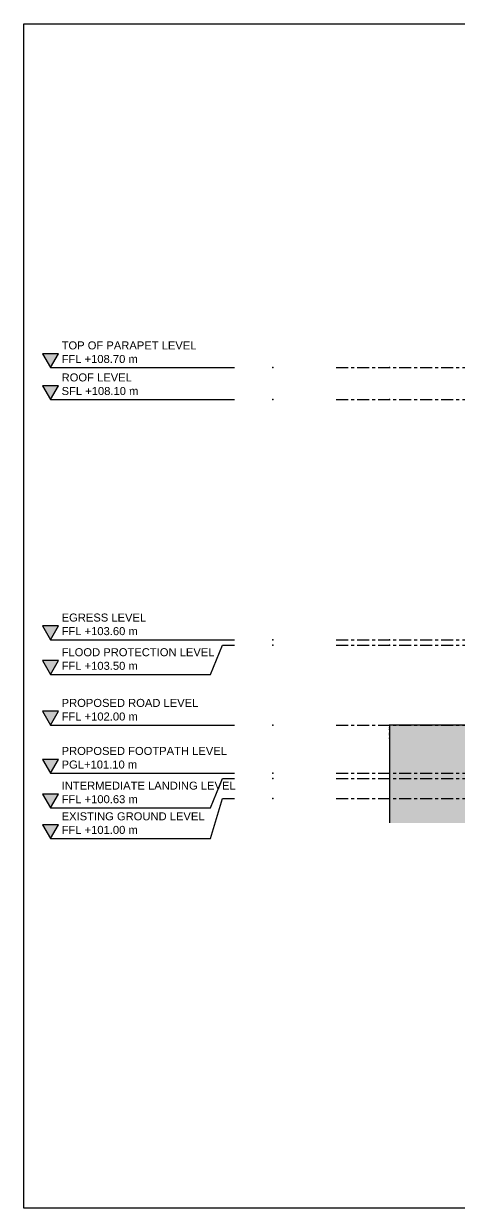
# Model space of a CAD drawing. Header units: millimetres. Extents: x -25371 to 2282244, y -90657 to 147824.
# Drawn here: x 1691924 to 1700085, y -11627 to 10573 of the extents above; entities that cross this region are included whole.
import ezdxf

# ---------------------------------------------------------------- set-up
doc = ezdxf.new("R2010")
doc.units = ezdxf.units.MM
doc.linetypes.add('CENTER', pattern=[50.8, 31.75, -6.35, 6.35, -6.35])
doc.linetypes.add('TA_GL_000.90000', pattern=[2.475, 0.9, -0.225, 0.225, -0.225, 0.9])
for name, color, linetype in [('000 - 0_SYM_DWG_GRIDLINE_MAIN_COLOR_251', 7, 'Continuous'), ('000 - 0_SYM_DWG_LEVEL_MAIN_COLOR_2', 7, 'Continuous'), ('000 - 0_SYM_DWG_LEVEL_TEXT', 7, 'Continuous'), ('000 - GRID', 7, 'CENTER')]:
    doc.layers.add(name, color=color, linetype=linetype)
for name, color, linetype, lineweight in [('A-DETL', 7, 'Continuous', 70), ('A-DETL-GENF', 7, 'Continuous', 35), ('A-DETL-THIN', 7, 'Continuous', 25), ('A-FLOR-FNSH', 7, 'Continuous', 70), ('A-FLOR-PATT', 7, 'Continuous', 70)]:
    doc.layers.add(name, color=color, linetype=linetype, lineweight=lineweight)
doc.styles.add('Arial_1', font='arial.ttf', dxfattribs={"height": 400})
doc.styles.add('TA', font='', dxfattribs={"height": 4.5})
doc.styles.get('TA').set_extended_font_data('Cordia New')

# ---------------------------------------------------------------- blocks, each defined once
blk = doc.blocks.new('A$C7fb6dcac')
at = {"layer": 'Defpoints', "color": 7}
blk.add_lwpolyline([(3100, -444), (2325, -444), (2325, 0), (3100, 0)], close=True, dxfattribs=at)
blk = doc.blocks.new('*U2260')
at = {"layer": '000 - 0_SYM_DWG_LEVEL_MAIN_COLOR_2'}
blk.add_hatch(color=7, dxfattribs=at).paths.add_polyline_path([(-80.41, 5.18), (-83.4, 0), (-86.39, 5.18)])
at = {"color": 7}
blk.add_point((0, 0), dxfattribs=at)
at = {"layer": '000 - 0_SYM_DWG_GRIDLINE_MAIN_COLOR_251', "color": 7}
blk.add_lwpolyline([(-83.4, 0), (-23.4, 0), (-18.9, 0), (-14.4, 0)], dxfattribs=at)
at = {"layer": '000 - 0_SYM_DWG_LEVEL_MAIN_COLOR_2', "color": 7, "lineweight": 25}
for p, q in [((-80.41, 5.18), (-86.39, 5.18)), ((-86.39, 5.18), (-83.4, 0)), ((-83.4, 0), (-80.41, 5.18))]:
    blk.add_line(p, q, dxfattribs=at)
at = {"layer": '000 - 0_SYM_DWG_LEVEL_TEXT', "color": 7, "style": 'Arial_1'}
for tag, p in [('LV_NAME_1', (-79.18, 11.92)), ('LV_NAME_2', (-79.19, 6.83)), ('LV_NAME_3', (-79.2, 1.74))]:
    blk.add_attdef(tag, p, '', height=3, dxfattribs=at)
blk = doc.blocks.new('*U457')
at = {"layer": '000 - 0_SYM_DWG_LEVEL_MAIN_COLOR_2'}
blk.add_hatch(color=7, dxfattribs=at).paths.add_polyline_path([(-80.41, -5.82), (-83.4, -11), (-86.39, -5.82)])
at = {"color": 7}
blk.add_point((0, 0), dxfattribs=at)
at = {"layer": '000 - 0_SYM_DWG_GRIDLINE_MAIN_COLOR_251', "color": 7}
blk.add_lwpolyline([(-83.4, -11), (-23.4, -11), (-18.9, 0), (-14.4, 0)], dxfattribs=at)
at = {"layer": '000 - 0_SYM_DWG_LEVEL_MAIN_COLOR_2', "color": 7, "lineweight": 25}
for p, q in [((-80.41, -5.82), (-86.39, -5.82)), ((-86.39, -5.82), (-83.4, -11)), ((-83.4, -11), (-80.41, -5.82))]:
    blk.add_line(p, q, dxfattribs=at)
at = {"layer": '000 - 0_SYM_DWG_LEVEL_TEXT', "color": 7, "style": 'Arial_1'}
for tag, p in [('LV_NAME_1', (-79.18, 0.92)), ('LV_NAME_2', (-79.19, -4.17)), ('LV_NAME_3', (-79.2, -9.26))]:
    blk.add_attdef(tag, p, '', height=3, dxfattribs=at)
blk = doc.blocks.new('*U456')
at = {"layer": '000 - 0_SYM_DWG_LEVEL_MAIN_COLOR_2'}
blk.add_hatch(color=7, dxfattribs=at).paths.add_polyline_path([(-80.41, -5.82), (-83.4, -11), (-86.39, -5.82)])
at = {"color": 7}
blk.add_point((0, 0), dxfattribs=at)
at = {"layer": '000 - 0_SYM_DWG_GRIDLINE_MAIN_COLOR_251', "color": 7}
blk.add_lwpolyline([(-83.4, -11), (-23.4, -11), (-18.9, 0), (-14.4, 0)], dxfattribs=at)
at = {"layer": '000 - 0_SYM_DWG_LEVEL_MAIN_COLOR_2', "color": 7, "lineweight": 25}
for p, q in [((-80.41, -5.82), (-86.39, -5.82)), ((-86.39, -5.82), (-83.4, -11)), ((-83.4, -11), (-80.41, -5.82))]:
    blk.add_line(p, q, dxfattribs=at)
at = {"layer": '000 - 0_SYM_DWG_LEVEL_TEXT', "color": 7, "style": 'Arial_1'}
for tag, p in [('LV_NAME_1', (-79.18, 0.92)), ('LV_NAME_2', (-79.19, -4.17)), ('LV_NAME_3', (-79.2, -9.26))]:
    blk.add_attdef(tag, p, '', height=3, dxfattribs=at)
blk = doc.blocks.new('*U455')
at = {"layer": '000 - 0_SYM_DWG_LEVEL_MAIN_COLOR_2'}
blk.add_hatch(color=7, dxfattribs=at).paths.add_polyline_path([(-80.41, -9.82), (-83.4, -15), (-86.39, -9.82)])
at = {"color": 7}
blk.add_point((0, 0), dxfattribs=at)
at = {"layer": '000 - 0_SYM_DWG_GRIDLINE_MAIN_COLOR_251', "color": 7}
blk.add_lwpolyline([(-83.4, -15), (-23.4, -15), (-18.9, 0), (-14.4, 0)], dxfattribs=at)
at = {"layer": '000 - 0_SYM_DWG_LEVEL_MAIN_COLOR_2', "color": 7, "lineweight": 25}
for p, q in [((-80.41, -9.82), (-86.39, -9.82)), ((-86.39, -9.82), (-83.4, -15)), ((-83.4, -15), (-80.41, -9.82))]:
    blk.add_line(p, q, dxfattribs=at)
at = {"layer": '000 - 0_SYM_DWG_LEVEL_TEXT', "color": 7, "style": 'Arial_1'}
for tag, p in [('LV_NAME_1', (-79.18, -3.08)), ('LV_NAME_2', (-79.19, -8.17)), ('LV_NAME_3', (-79.2, -13.26))]:
    blk.add_attdef(tag, p, '', height=3, dxfattribs=at)
blk = doc.blocks.new('*U2261')
at = {"layer": '000 - 0_SYM_DWG_GRIDLINE_MAIN_COLOR_251', "color": 7, "linetype": 'ByBlock', "ltscale": 5}
blk.add_line((20, 0), (-529.29, 0), dxfattribs=at)
at = {"layer": '000 - 0_SYM_DWG_GRIDLINE_MAIN_COLOR_251', "color": 7}
blk.add_point((0, 0), dxfattribs=at)
at = {"color": 7, "style": 'TA', "flags": 1}
blk.add_attdef('LOCATION', (6, -6), '', height=4.5, rotation=270, dxfattribs=at)
blk = doc.blocks.new('C-1-VS01_REV00_20260615-141331_ELEVATION_2_DIMS')
at = {"color": 7, "xscale": 50, "yscale": 50, "zscale": 50}
for name, p, values in [('*U2260', (-12145.2, 108700), {'LV_NAME_2': 'TOP OF PARAPET LEVEL', 'LV_NAME_3': 'FFL +108.70 m'}), ('*U2260', (-12145.2, 108100), {'LV_NAME_2': 'ROOF LEVEL', 'LV_NAME_3': 'SFL +108.10 m'}), ('*U2260', (-12145.2, 103600), {'LV_NAME_2': 'EGRESS LEVEL', 'LV_NAME_3': 'FFL +103.60 m'}), ('*U457', (-12145.2, 103500), {'LV_NAME_2': 'FLOOD PROTECTION LEVEL', 'LV_NAME_3': 'FFL +103.50 m'}), ('*U2260', (-12145.2, 102000), {'LV_NAME_2': 'PROPOSED ROAD LEVEL', 'LV_NAME_3': 'FFL +102.00 m'}), ('*U2260', (-12145.2, 101100), {'LV_NAME_2': 'PROPOSED FOOTPATH LEVEL', 'LV_NAME_3': 'PGL+101.10 m'}), ('*U456', (-12145.2, 101000), {'LV_NAME_2': 'INTERMEDIATE LANDING LEVEL', 'LV_NAME_3': 'FFL +100.63 m'}), ('*U455', (-12145.2, 100625), {'LV_NAME_2': 'EXISTING GROUND LEVEL', 'LV_NAME_3': 'FFL +101.00 m'})]:
    blk.add_blockref(name, p, dxfattribs=at).add_auto_attribs(values)
at = {"layer": '000 - GRID', "color": 7, "linetype": 'TA_GL_000.90000', "xscale": 50.00000000000004, "yscale": 50.00000000000004, "zscale": 50.00000000000004, "rotation": 180}
for p in [(-9960, 108700), (-9960, 108100), (-9960, 103600), (-9960, 103500), (-9960, 102000), (-9960, 101100), (-9960, 101000), (-9960, 100625)]:
    blk.add_blockref('*U2261', p, dxfattribs=at)
blk = doc.blocks.new('C-1-VS01_REV00_20260615-150421_ELEVATION_2_EX')
at = {"layer": 'A-DETL-GENF', "lineweight": 9}
h = blk.add_hatch(dxfattribs=at)
h.set_pattern_fill('FP_40', style=0, pattern_type=2)
h.set_pattern_definition([(45, (-86941.4, 0), (0, 449.0128), [317.5, -317.5]), (45, (-87025.58, 84.2), (0, 449.0128), [317.5, -317.5]), (45, (-87109.76, 168.38), (0, 449.0128), [317.5, -317.5]), (135, (-87109.76, 224.5), (-449.0128, 3e-14), [317.5, -317.5]), (135, (-87025.58, 308.7), (-449.0128, 3e-14), [317.5, -317.5]), (135, (-86941.4, 392.9), (-449.0128, 3e-14), [317.5, -317.5])])
h.paths.add_polyline_path([(-4495, 100167), (15504, 100167), (15504, 101000), (13893, 101000), (13893, 100500), (13140, 100500), (13140, 101000), (3542, 101000), (3542, 102000), (-9960, 102000), (-9960, 100167), (-5187, 100167)])
at = {"layer": 'A-FLOR-PATT', "lineweight": 9}
h = blk.add_hatch(dxfattribs=at)
h.set_pattern_fill('FP_37', angle=-135, style=0, pattern_type=2)
h.set_pattern_definition([(225, (-7385.83, 102000), (49.4975, -49.4975), []), (315, (-7385.83, 102000), (49.4975, 49.4975), [])])
h.paths.add_polyline_path([(-9962, 101750), (-9960, 101750), (-9960, 102000), (-9962, 102000)])
at = {"layer": 'A-DETL', "color": 7}
blk.add_line((-9962, 101175), (-9961, 101175), dxfattribs=at)
at = {"layer": 'A-DETL-THIN', "color": 7}
for p, q in [((3542, 102000), (-9960, 102000)), ((-9960, 102000), (-9960, 100167))]:
    blk.add_line(p, q, dxfattribs=at)
at = {"layer": 'A-FLOR-FNSH', "color": 7, "lineweight": 25}
for p, q in [((3542, 102000), (-9962, 102000)), ((-9962, 101750), (-9960, 101750))]:
    blk.add_line(p, q, dxfattribs=at)

msp = doc.modelspace()

# ---------------------------------------------------------------- block references
at = {"color": 7, "xscale": 50, "yscale": 50, "zscale": 50}
msp.add_blockref('A$C7fb6dcac', (1575673.68, 10572.622), dxfattribs=at)

# ---------------------------------------------------------------- next in the draw order: block references
at = {"color": 7}
msp.add_blockref('C-1-VS01_REV00_20260615-150421_ELEVATION_2_EX', (1708738.911, -104572.744), dxfattribs=at)

# ---------------------------------------------------------------- next in the draw order: block references
msp.add_blockref('C-1-VS01_REV00_20260615-141331_ELEVATION_2_DIMS', (1708738.911, -104572.744), dxfattribs=at)

doc.saveas('drawing.dxf')
